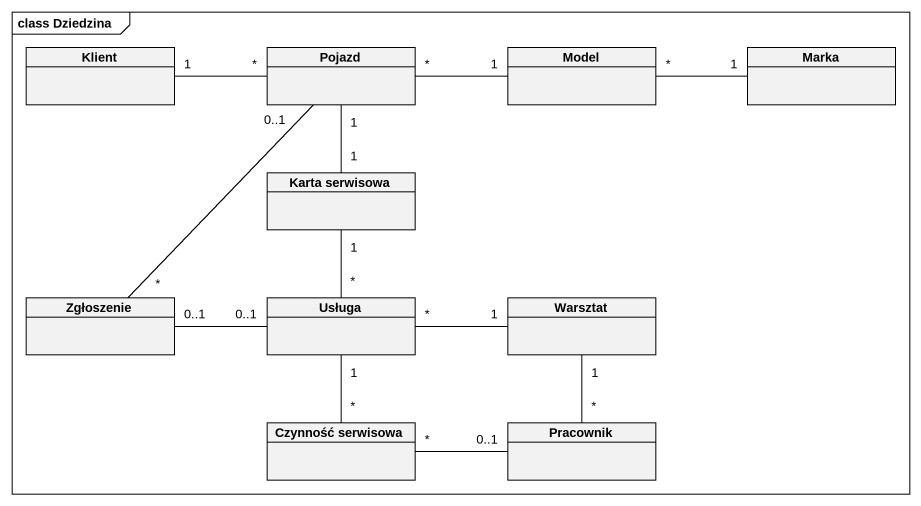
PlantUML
@startuml
mainframe class Dziedzina
hide circle
hide empty members
class Klient
class Pojazd
class Model
class Marka
class "Karta serwisowa" as Karta_serwisowa
class Zgłoszenie
class Usługa
class Warsztat
class "Czynność serwisowa" as Czynność_serwisowa
class Pracownik
Pojazd "*" -left- "1" Klient
Pojazd "*" -right- "1" Model
Model "*" -right- "1" Marka
Karta_serwisowa "1" -up- "1" Pojazd
Zgłoszenie "*" -up- "0..1" Pojazd
Usługa "*" -up- "1" Karta_serwisowa
Usługa "0..1" -left- "0..1" Zgłoszenie
Usługa "*" -right- "1" Warsztat
Czynność_serwisowa "*" -up- "1" Usługa
Czynność_serwisowa "*" -right- "0..1" Pracownik
Pracownik "*" -up- "1" Warsztat
@enduml
